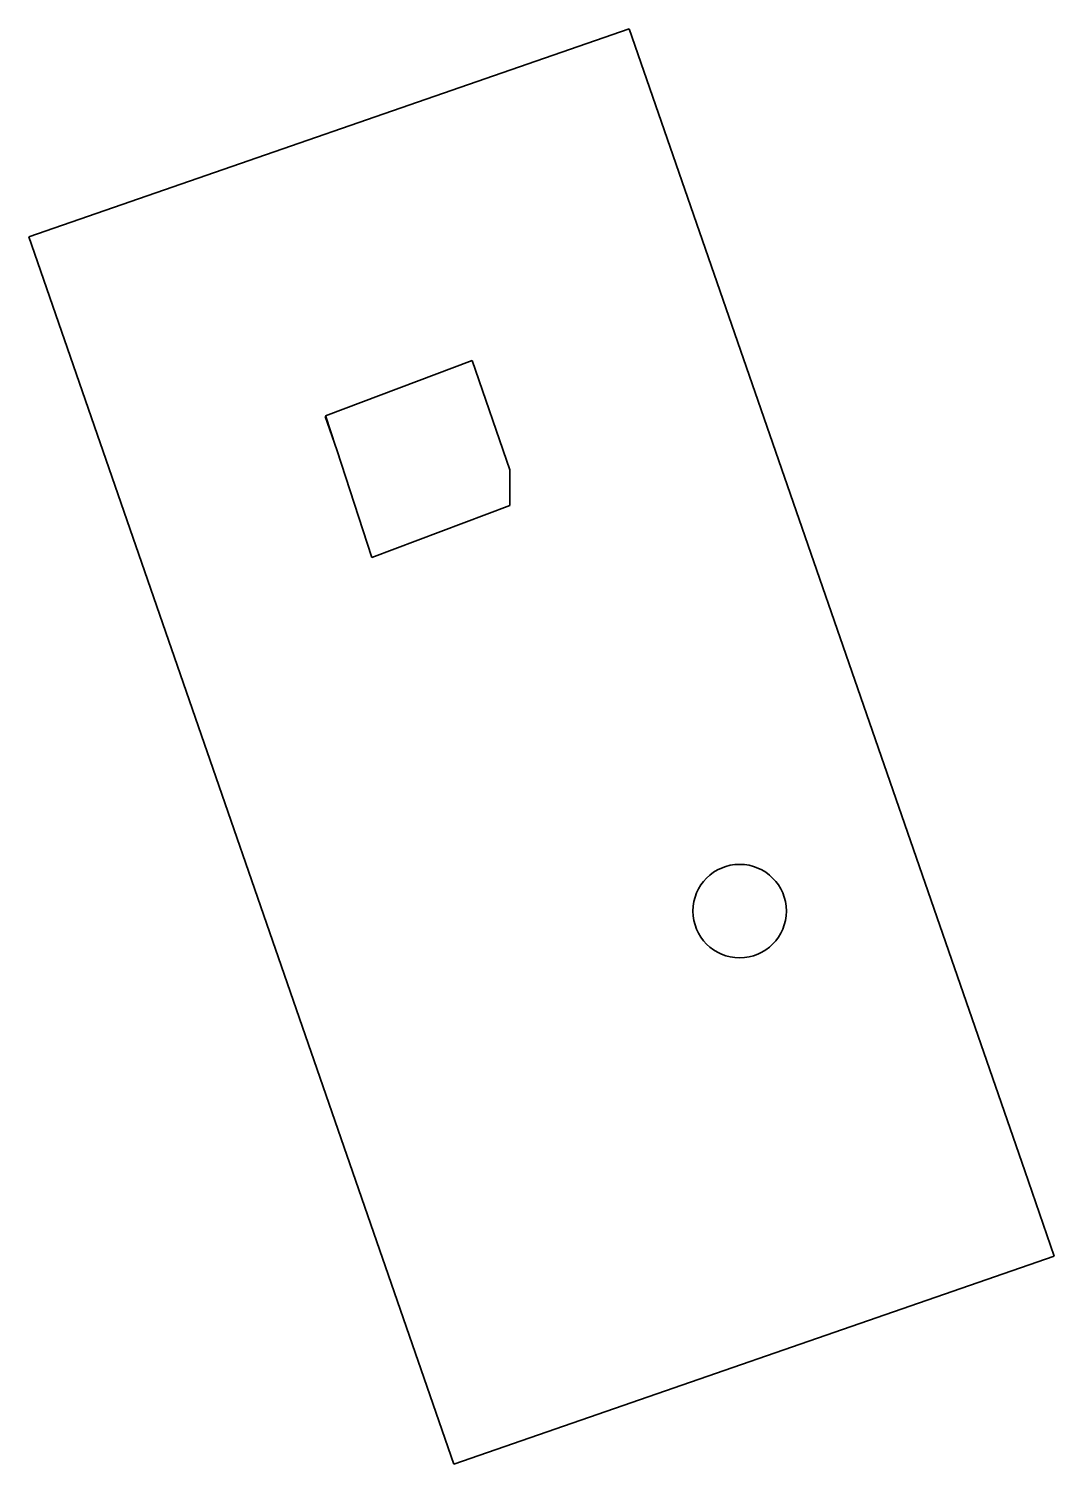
# Model space of a CAD drawing. Extents: x 125.4 to 171.6, y 72.7 to 137.3.
import ezdxf

# ---------------------------------------------------------------- set-up
doc = ezdxf.new("R2010")
doc.units = 0

msp = doc.modelspace()

# ---------------------------------------------------------------- linework, layer by layer
at = {"color": 7, "lineweight": 35}
for p, q in [((152.444046, 137.268188), (125.445816, 127.919312)), ((170.223312, 85.92395), (152.444046, 137.268188)), ((125.445816, 127.919312), (144.555984, 72.731812)), ((144.555984, 72.731812), (171.554184, 82.080566))]:
    msp.add_line(p, q, dxfattribs=at)
at = {"color": 7, "lineweight": 35, "ltscale": 0.175914}
msp.add_line((145.377853, 122.355225), (138.796341, 119.865845), dxfattribs=at)
at = {"color": 7, "lineweight": 35, "ltscale": 0.130256}
msp.add_line((147.080826, 117.431152), (145.377853, 122.355225), dxfattribs=at)
at = {"color": 7, "lineweight": 35, "ltscale": 0.000699}
msp.add_line((138.779282, 119.828125), (138.805435, 119.838013), dxfattribs=at)
at = {"color": 7, "lineweight": 35, "ltscale": 0.039285}
msp.add_line((138.779282, 119.828125), (139.292892, 118.343018), dxfattribs=at)
at = {"color": 7, "lineweight": 35, "ltscale": 0.000732}
msp.add_line((138.796341, 119.865845), (138.805435, 119.838013), dxfattribs=at)
at = {"color": 7, "lineweight": 35, "ltscale": 0.036487}
msp.add_line((139.257858, 118.450439), (138.805435, 119.838013), dxfattribs=at)
at = {"color": 7, "lineweight": 35, "ltscale": 0.127519}
msp.add_line((139.292892, 118.343018), (140.87413, 113.49353), dxfattribs=at)
at = {"color": 7, "lineweight": 35, "ltscale": 0.039749}
msp.add_line((147.080826, 115.841187), (147.080826, 117.431152), dxfattribs=at)
at = {"color": 7, "lineweight": 35, "ltscale": 0.165896}
msp.add_line((140.87413, 113.49353), (147.080826, 115.841187), dxfattribs=at)
at = {"color": 7, "lineweight": 35, "ltscale": 0.101682}
msp.add_line((171.554184, 82.080566), (170.223312, 85.92395), dxfattribs=at)
at = {"color": 7, "lineweight": 35}
msp.add_circle((157.407669, 97.602417), 2.1, dxfattribs=at)

doc.saveas('drawing.dxf')
